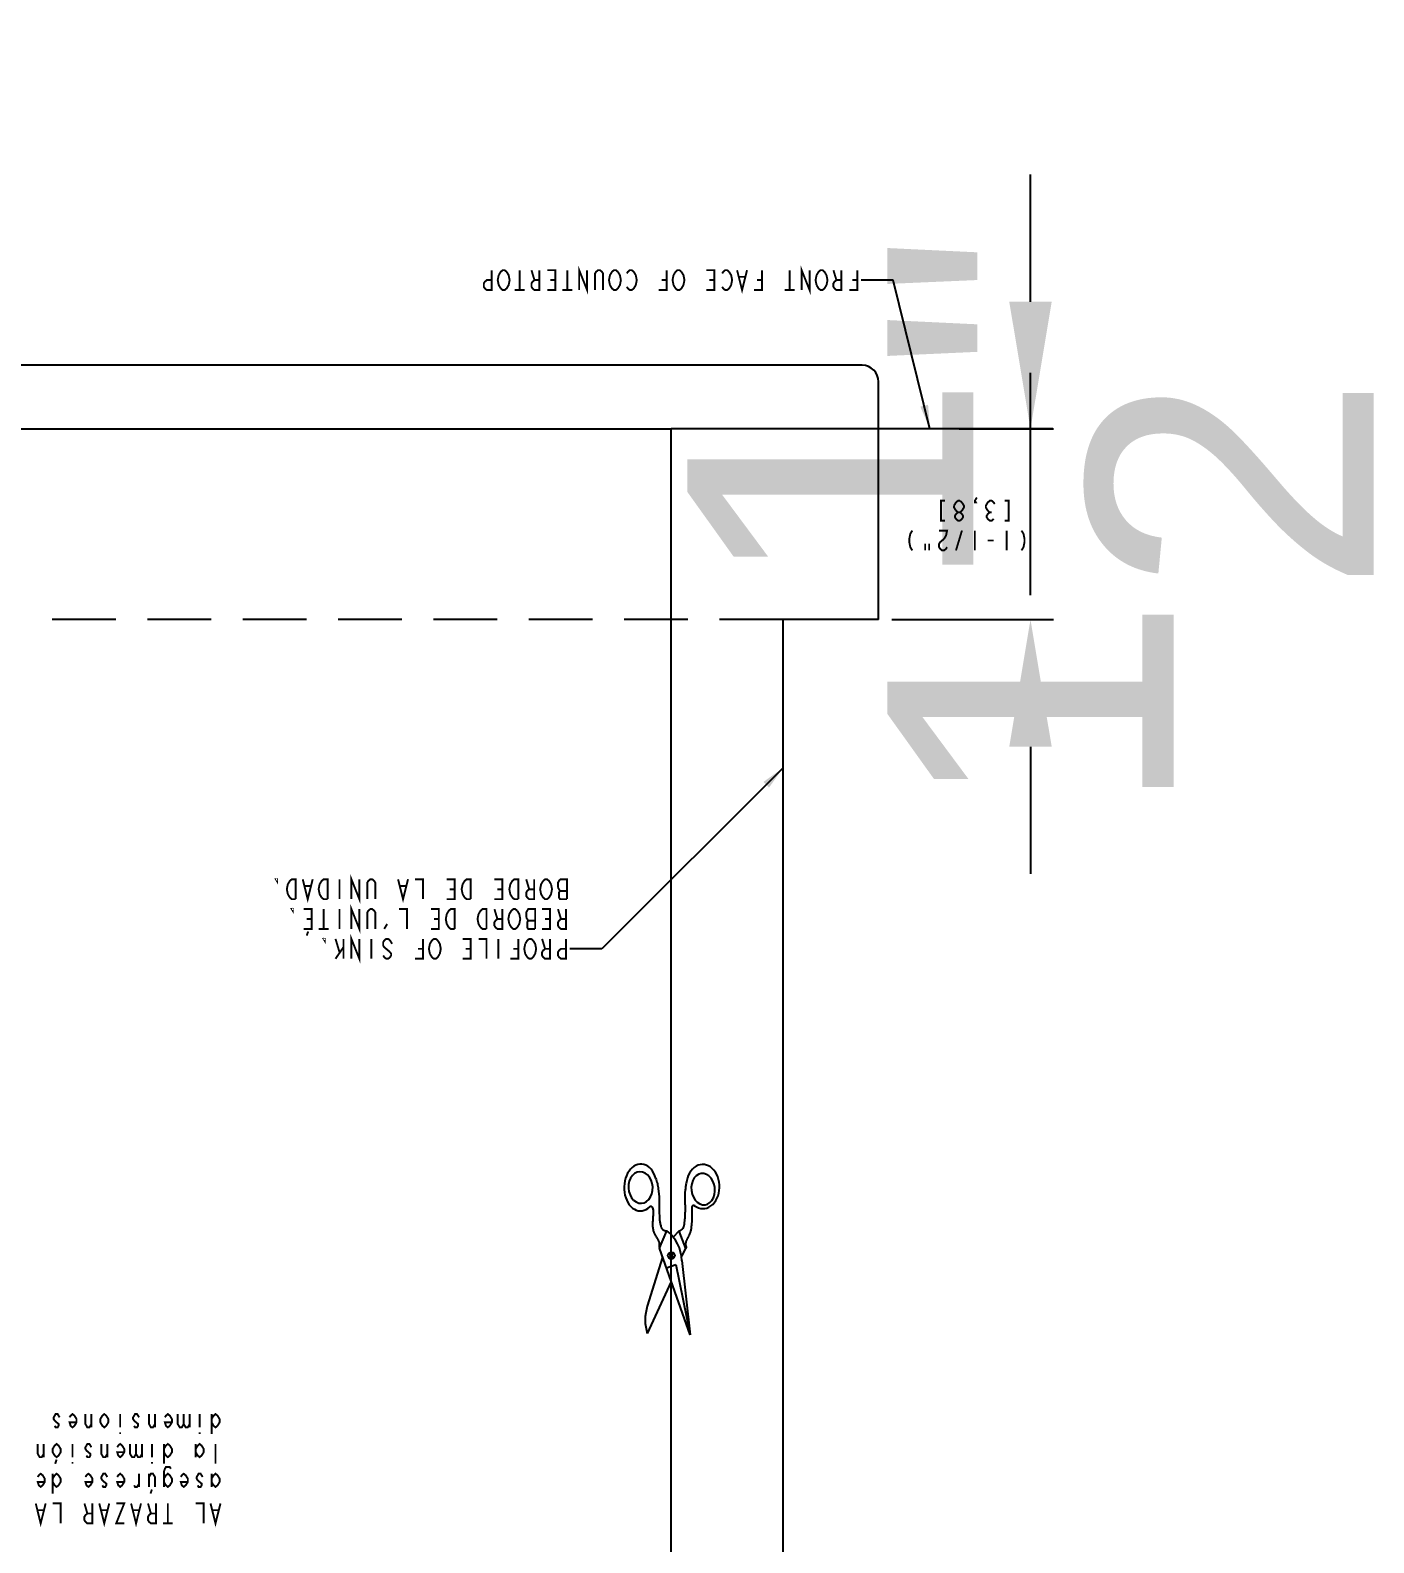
# Model space of a CAD drawing. Extents: x -347 to 953, y -714 to 758.
# Drawn here: x 230.14 to 240.71, y -36.94 to -25.04 of the extents above; entities that cross this region are included whole.
import ezdxf

# ---------------------------------------------------------------- set-up
doc = ezdxf.new("R2010")
doc.units = 0
doc.header["$MEASUREMENT"] = 0
doc.linetypes.add('DASHED', pattern=[0.75, 0.5, -0.25])
doc.layers.get('0').update_dxf_attribs({"linetype": 'CONTINUOUS'})
doc.layers.get('Defpoints').update_dxf_attribs({"linetype": 'CONTINUOUS'})
for name, color, linetype in [('___NOTE', 7, 'CONTINUOUS'), ('___SYMBOL', 7, 'CONTINUOUS'), ('_CURVE', 7, 'CONTINUOUS')]:
    doc.layers.add(name, color=color, linetype=linetype)
doc.styles.get("Standard").update_dxf_attribs({"font": 'arial.ttf'})
doc.dimstyles.get("Standard").update_dxf_attribs({"dimtxt": 2.25, "dimasz": 1, "dimexe": 0.18, "dimexo": 0.0625, "dimgap": 0.09, "dimtad": 0, "dimdec": 4, "dimzin": 0, "dimdsep": 46, "dimlunit": 5, "dimtxsty": 'Standard', "dimcen": 1, "dimclrd": 3, "dimclre": 3, "dimadec": 0, "dimazin": 0, "dimtfac": 1, "dimtdec": 4, "dimtofl": 0, "dimtmove": 0, "dimatfit": 3, "dimfxl": 1, "dimtolj": 1, "dimtzin": 0, "dimarcsym": 0})

# ---------------------------------------------------------------- blocks, each defined once
blk = doc.blocks.new('*D101')
at = {"color": 3, "linetype": 'Continuous', "lineweight": -2, "transparency": 16777216}
for p, q in [((238.01, -27.175), (238.01, -26.175)), ((237.448, -28.175), (238.19, -28.175)), ((236.92, -29.675), (238.19, -29.675)), ((238.01, -30.675), (238.01, -31.675))]:
    blk.add_line(p, q, dxfattribs=at)
at = {"color": 3, "linetype": 'Continuous', "transparency": 16777216}
for points in [[(237.843, -27.175), (238.177, -27.175), (238.01, -28.175)], [(237.843, -30.675), (238.177, -30.675), (238.01, -29.675)]]:
    blk.add_solid(points, dxfattribs=at)
at = {"layer": 'Defpoints', "color": 0, "linetype": 'Continuous', "transparency": 16777216}
for p in [(237.385, -28.175), (238.01, -28.175), (236.858, -29.675)]:
    blk.add_point(p, dxfattribs=at)
at = {"color": 0, "linetype": 'Continuous', "transparency": 16777216, "insert": (238.01, -28.925), "char_height": 2.25, "attachment_point": 5, "rotation": 90}
blk.add_mtext('\\A1;1{\\H1x;\\S1/2;}"', dxfattribs=at)
blk = doc.blocks.new('SYMBOL_0_BL0', base_point=(12.089, 17.042))
at = {"layer": '___SYMBOL', "color": 2, "linetype": 'Continuous', "const_width": 0.015}
for points in [[(9.253, 16.286), (9.292, 16.443), (9.331, 16.286)], [(9.385, 16.443), (9.385, 16.286), (9.448, 16.286)], [(9.628, 16.443), (9.706, 16.443)], [(9.667, 16.443), (9.667, 16.286)], [(9.76, 16.286), (9.76, 16.443), (9.8, 16.443), (9.815, 16.43), (9.823, 16.417), (9.823, 16.391), (9.815, 16.378), (9.8, 16.365), (9.76, 16.365)], [(9.878, 16.286), (9.917, 16.443), (9.956, 16.286)], [(10.01, 16.443), (10.073, 16.443), (10.01, 16.286), (10.073, 16.286)], [(10.128, 16.286), (10.167, 16.443), (10.206, 16.286)], [(10.26, 16.286), (10.26, 16.443), (10.3, 16.443), (10.315, 16.43), (10.323, 16.417), (10.323, 16.391), (10.315, 16.378), (10.3, 16.365), (10.26, 16.365)], [(10.51, 16.443), (10.51, 16.286), (10.573, 16.286)], [(10.628, 16.286), (10.667, 16.443), (10.706, 16.286)], [(9.268, 16.339), (9.315, 16.339)], [(9.8, 16.365), (9.823, 16.286)], [(9.893, 16.339), (9.94, 16.339)], [(10.143, 16.339), (10.19, 16.339)], [(10.3, 16.365), (10.323, 16.286)], [(10.643, 16.339), (10.69, 16.339)], [(9.803, 16.208), (9.792, 16.176)], [(10.573, 16.208), (10.573, 16.052)], [(9.323, 16.091), (9.307, 16.065), (9.292, 16.052), (9.276, 16.065), (9.26, 16.091), (9.26, 16.117), (9.276, 16.143), (9.292, 16.156), (9.307, 16.143), (9.323, 16.117)], [(9.323, 16.156), (9.323, 16.052)], [(9.432, 16.143), (9.425, 16.156), (9.409, 16.156), (9.401, 16.143), (9.401, 16.13), (9.417, 16.117), (9.432, 16.104), (9.44, 16.091), (9.44, 16.078), (9.432, 16.065), (9.425, 16.052), (9.409, 16.052), (9.401, 16.065), (9.393, 16.078)], [(9.565, 16.078), (9.557, 16.065), (9.542, 16.052), (9.526, 16.065), (9.51, 16.091), (9.51, 16.117), (9.526, 16.143), (9.542, 16.156), (9.557, 16.143), (9.565, 16.117), (9.51, 16.117)], [(9.698, 16.091), (9.682, 16.065), (9.667, 16.052), (9.651, 16.065), (9.635, 16.091), (9.635, 16.117), (9.651, 16.143), (9.667, 16.156), (9.682, 16.143), (9.698, 16.117)], [(9.698, 16.156), (9.698, 16.039), (9.69, 16.013), (9.682, 16), (9.651, 16), (9.643, 16.013)], [(9.768, 16.156), (9.768, 16.078), (9.784, 16.052), (9.8, 16.052), (9.815, 16.078)], [(9.815, 16.156), (9.815, 16.052)], [(9.893, 16.052), (9.893, 16.156)], [(9.893, 16.13), (9.909, 16.156), (9.925, 16.156), (9.932, 16.143)], [(10.065, 16.078), (10.057, 16.065), (10.042, 16.052), (10.026, 16.065), (10.01, 16.091), (10.01, 16.117), (10.026, 16.143), (10.042, 16.156), (10.057, 16.143), (10.065, 16.117), (10.01, 16.117)], [(10.182, 16.143), (10.175, 16.156), (10.159, 16.156), (10.151, 16.143), (10.151, 16.13), (10.167, 16.117), (10.182, 16.104), (10.19, 16.091), (10.19, 16.078), (10.182, 16.065), (10.175, 16.052), (10.159, 16.052), (10.151, 16.065), (10.143, 16.078)], [(10.315, 16.078), (10.307, 16.065), (10.292, 16.052), (10.276, 16.065), (10.26, 16.091), (10.26, 16.117), (10.276, 16.143), (10.292, 16.156), (10.307, 16.143), (10.315, 16.117), (10.26, 16.117)], [(10.573, 16.091), (10.557, 16.065), (10.542, 16.052), (10.526, 16.065), (10.51, 16.091), (10.51, 16.117), (10.526, 16.143), (10.542, 16.156), (10.557, 16.143), (10.573, 16.117)], [(10.69, 16.078), (10.682, 16.065), (10.667, 16.052), (10.651, 16.065), (10.635, 16.091), (10.635, 16.117), (10.651, 16.143), (10.667, 16.156), (10.682, 16.143), (10.69, 16.117), (10.635, 16.117)], [(9.292, 15.818), (9.292, 15.974)], [(9.698, 15.974), (9.698, 15.818)], [(9.792, 15.974), (9.792, 15.961)], [(10.417, 15.974), (10.417, 15.961)], [(10.542, 15.941), (10.553, 15.974)], [(9.448, 15.857), (9.432, 15.831), (9.417, 15.818), (9.401, 15.831), (9.385, 15.857), (9.385, 15.883), (9.401, 15.909), (9.417, 15.922), (9.432, 15.909), (9.448, 15.883)], [(9.448, 15.922), (9.448, 15.818)], [(9.698, 15.857), (9.682, 15.831), (9.667, 15.818), (9.651, 15.831), (9.635, 15.857), (9.635, 15.883), (9.651, 15.909), (9.667, 15.922), (9.682, 15.909), (9.698, 15.883)], [(9.792, 15.922), (9.792, 15.818)], [(9.87, 15.922), (9.87, 15.818)], [(9.87, 15.896), (9.885, 15.922), (9.901, 15.922), (9.917, 15.896), (9.917, 15.818)], [(9.917, 15.896), (9.932, 15.922), (9.948, 15.922), (9.964, 15.896), (9.964, 15.818)], [(10.065, 15.844), (10.057, 15.831), (10.042, 15.818), (10.026, 15.831), (10.01, 15.857), (10.01, 15.883), (10.026, 15.909), (10.042, 15.922), (10.057, 15.909), (10.065, 15.883), (10.01, 15.883)], [(10.143, 15.818), (10.143, 15.922)], [(10.143, 15.896), (10.159, 15.922), (10.175, 15.922), (10.19, 15.896), (10.19, 15.818)], [(10.307, 15.909), (10.3, 15.922), (10.284, 15.922), (10.276, 15.909), (10.276, 15.896), (10.292, 15.883), (10.307, 15.87), (10.315, 15.857), (10.315, 15.844), (10.307, 15.831), (10.3, 15.818), (10.284, 15.818), (10.276, 15.831), (10.268, 15.844)], [(10.417, 15.922), (10.417, 15.818)], [(10.573, 15.857), (10.557, 15.831), (10.542, 15.818), (10.526, 15.831), (10.51, 15.857), (10.51, 15.883), (10.526, 15.909), (10.542, 15.922), (10.557, 15.909), (10.573, 15.883), (10.573, 15.857)], [(10.643, 15.818), (10.643, 15.922)], [(10.643, 15.896), (10.659, 15.922), (10.675, 15.922), (10.69, 15.896), (10.69, 15.818)], [(9.323, 15.74), (9.323, 15.583)], [(9.417, 15.74), (9.417, 15.727)], [(10.042, 15.74), (10.042, 15.727)], [(9.323, 15.622), (9.307, 15.596), (9.292, 15.583), (9.276, 15.596), (9.26, 15.622), (9.26, 15.648), (9.276, 15.675), (9.292, 15.688), (9.307, 15.675), (9.323, 15.648)], [(9.417, 15.688), (9.417, 15.583)], [(9.495, 15.688), (9.495, 15.583)], [(9.495, 15.661), (9.51, 15.688), (9.526, 15.688), (9.542, 15.661), (9.542, 15.583)], [(9.542, 15.661), (9.557, 15.688), (9.573, 15.688), (9.589, 15.661), (9.589, 15.583)], [(9.69, 15.609), (9.682, 15.596), (9.667, 15.583), (9.651, 15.596), (9.635, 15.622), (9.635, 15.648), (9.651, 15.675), (9.667, 15.688), (9.682, 15.675), (9.69, 15.648), (9.635, 15.648)], [(9.768, 15.583), (9.768, 15.688)], [(9.768, 15.661), (9.784, 15.688), (9.8, 15.688), (9.815, 15.661), (9.815, 15.583)], [(9.932, 15.675), (9.925, 15.688), (9.909, 15.688), (9.901, 15.675), (9.901, 15.661), (9.917, 15.648), (9.932, 15.635), (9.94, 15.622), (9.94, 15.609), (9.932, 15.596), (9.925, 15.583), (9.909, 15.583), (9.901, 15.596), (9.893, 15.609)], [(10.042, 15.688), (10.042, 15.583)], [(10.198, 15.622), (10.182, 15.596), (10.167, 15.583), (10.151, 15.596), (10.135, 15.622), (10.135, 15.648), (10.151, 15.675), (10.167, 15.688), (10.182, 15.675), (10.198, 15.648), (10.198, 15.622)], [(10.268, 15.583), (10.268, 15.688)], [(10.268, 15.661), (10.284, 15.688), (10.3, 15.688), (10.315, 15.661), (10.315, 15.583)], [(10.44, 15.609), (10.432, 15.596), (10.417, 15.583), (10.401, 15.596), (10.385, 15.622), (10.385, 15.648), (10.401, 15.675), (10.417, 15.688), (10.432, 15.675), (10.44, 15.648), (10.385, 15.648)], [(10.557, 15.675), (10.55, 15.688), (10.534, 15.688), (10.526, 15.675), (10.526, 15.661), (10.542, 15.648), (10.557, 15.635), (10.565, 15.622), (10.565, 15.609), (10.557, 15.596), (10.55, 15.583), (10.534, 15.583), (10.526, 15.596), (10.518, 15.609)]]:
    blk.add_lwpolyline(points, dxfattribs=at)
blk = doc.blocks.new('SYMBOL_24_BL5', base_point=(5.702, 14.288))
at = {"layer": '___SYMBOL', "color": 7, "linetype": 'Continuous'}
for p, q in [((5.672, 14.406), (5.559, 14.96)), ((5.623, 14.376), (5.559, 14.96)), ((5.559, 14.96), (5.799, 14.279)), ((5.708, 14.539), (5.895, 14.95)), ((5.775, 14.349), (5.895, 14.734)), ((5.745, 14.432), (5.672, 14.406)), ((5.594, 14.281), (5.626, 14.342)), ((5.647, 14.145), (5.594, 14.281)), ((5.699, 14.31), (5.697, 14.361)), ((5.714, 14.362), (5.715, 14.311)), ((5.799, 14.279), (5.742, 14.141)), ((5.647, 14.145), (5.691, 14.191))]:
    blk.add_line(p, q, dxfattribs=at)
for points in [[(5.546, 13.956), (5.546, 13.971), (5.546, 13.986), (5.546, 13.997), (5.546, 14.008), (5.545, 14.019), (5.545, 14.029), (5.545, 14.04), (5.545, 14.051), (5.546, 14.062), (5.546, 14.073), (5.547, 14.084), (5.547, 14.094), (5.548, 14.1), (5.549, 14.106), (5.549, 14.112), (5.55, 14.119), (5.551, 14.125), (5.552, 14.131), (5.554, 14.137), (5.555, 14.143), (5.557, 14.148), (5.559, 14.154), (5.561, 14.16), (5.563, 14.166), (5.566, 14.172), (5.567, 14.176), (5.568, 14.179), (5.57, 14.182), (5.572, 14.185), (5.573, 14.188), (5.575, 14.192), (5.577, 14.195), (5.578, 14.198), (5.58, 14.201), (5.581, 14.204), (5.583, 14.207), (5.585, 14.211), (5.586, 14.214), (5.587, 14.217), (5.589, 14.22), (5.59, 14.223), (5.591, 14.226), (5.592, 14.229), (5.593, 14.233), (5.593, 14.236), (5.594, 14.239), (5.594, 14.242), (5.594, 14.245), (5.594, 14.248), (5.594, 14.251), (5.594, 14.254), (5.593, 14.257), (5.592, 14.26), (5.592, 14.262), (5.591, 14.263), (5.591, 14.265), (5.59, 14.266), (5.59, 14.268), (5.59, 14.27), (5.59, 14.271), (5.59, 14.273), (5.59, 14.274), (5.59, 14.276), (5.591, 14.277), (5.592, 14.279), (5.593, 14.28), (5.594, 14.281)], [(5.851, 13.962), (5.851, 13.97), (5.85, 13.978), (5.85, 13.986), (5.85, 13.995), (5.85, 14.004), (5.85, 14.012), (5.85, 14.021), (5.851, 14.03), (5.851, 14.039), (5.851, 14.047), (5.852, 14.053), (5.852, 14.059), (5.852, 14.064), (5.853, 14.07), (5.853, 14.076), (5.853, 14.081), (5.853, 14.087), (5.853, 14.092), (5.853, 14.098), (5.853, 14.104), (5.853, 14.109), (5.852, 14.115), (5.852, 14.12), (5.851, 14.126), (5.85, 14.131), (5.849, 14.136), (5.848, 14.142), (5.846, 14.147), (5.844, 14.152), (5.843, 14.157), (5.841, 14.161), (5.838, 14.166), (5.836, 14.171), (5.834, 14.175), (5.831, 14.18), (5.828, 14.184), (5.826, 14.188), (5.823, 14.193), (5.82, 14.197), (5.818, 14.201), (5.816, 14.204), (5.814, 14.207), (5.812, 14.21), (5.81, 14.213), (5.809, 14.217), (5.807, 14.22), (5.806, 14.223), (5.804, 14.227), (5.804, 14.23), (5.803, 14.234), (5.802, 14.237), (5.802, 14.24), (5.802, 14.244), (5.801, 14.247), (5.801, 14.251), (5.801, 14.254), (5.801, 14.259), (5.801, 14.263), (5.801, 14.267), (5.8, 14.271), (5.8, 14.275), (5.799, 14.279)], [(5.589, 13.768), (5.591, 13.776), (5.592, 13.785), (5.594, 13.793), (5.595, 13.802), (5.596, 13.81), (5.597, 13.819), (5.598, 13.828), (5.599, 13.837), (5.599, 13.845), (5.599, 13.854), (5.6, 13.863), (5.6, 13.872), (5.6, 13.88), (5.599, 13.893), (5.599, 13.905), (5.599, 13.917), (5.599, 13.929), (5.598, 13.941), (5.598, 13.953), (5.598, 13.965), (5.598, 13.977), (5.598, 13.989), (5.599, 14.002), (5.599, 14.015), (5.6, 14.028), (5.601, 14.041), (5.602, 14.054), (5.603, 14.068), (5.604, 14.072), (5.604, 14.076), (5.604, 14.08), (5.605, 14.084), (5.605, 14.088), (5.606, 14.092), (5.607, 14.096), (5.607, 14.1), (5.608, 14.104), (5.61, 14.107), (5.611, 14.111), (5.613, 14.115), (5.614, 14.118), (5.616, 14.122), (5.618, 14.125), (5.621, 14.127), (5.623, 14.13), (5.626, 14.133), (5.628, 14.135), (5.631, 14.137), (5.634, 14.139), (5.637, 14.141), (5.641, 14.143), (5.644, 14.144), (5.647, 14.145)], [(5.828, 13.729), (5.825, 13.739), (5.822, 13.749), (5.819, 13.76), (5.816, 13.77), (5.814, 13.781), (5.812, 13.791), (5.81, 13.802), (5.809, 13.813), (5.807, 13.824), (5.806, 13.834), (5.805, 13.845), (5.804, 13.856), (5.803, 13.867), (5.803, 13.878), (5.802, 13.889), (5.802, 13.899), (5.801, 13.91), (5.801, 13.921), (5.801, 13.932), (5.801, 13.943), (5.801, 13.959), (5.801, 13.975), (5.801, 13.991), (5.801, 14.006), (5.8, 14.022), (5.8, 14.03), (5.8, 14.037), (5.799, 14.044), (5.799, 14.052), (5.798, 14.059), (5.797, 14.066), (5.796, 14.073), (5.795, 14.081), (5.794, 14.088), (5.792, 14.095), (5.79, 14.102), (5.788, 14.109), (5.787, 14.112), (5.785, 14.115), (5.784, 14.118), (5.783, 14.121), (5.781, 14.123), (5.779, 14.126), (5.777, 14.128), (5.775, 14.131), (5.772, 14.133), (5.77, 14.134), (5.767, 14.136), (5.764, 14.137), (5.761, 14.139), (5.758, 14.14), (5.755, 14.14), (5.751, 14.141), (5.748, 14.141), (5.745, 14.141), (5.742, 14.141)], [(5.523, 13.944), (5.507, 13.954), (5.492, 13.961), (5.475, 13.965), (5.459, 13.967), (5.442, 13.966), (5.426, 13.962), (5.41, 13.955), (5.395, 13.946), (5.381, 13.934), (5.368, 13.92), (5.357, 13.904), (5.347, 13.886), (5.339, 13.867), (5.333, 13.846), (5.329, 13.825), (5.327, 13.803), (5.328, 13.781), (5.33, 13.759), (5.334, 13.738), (5.341, 13.717), (5.349, 13.698), (5.359, 13.68), (5.371, 13.665), (5.384, 13.651), (5.398, 13.639), (5.414, 13.63), (5.43, 13.624), (5.446, 13.62), (5.463, 13.62), (5.479, 13.622), (5.496, 13.626), (5.511, 13.634), (5.526, 13.644), (5.54, 13.656), (5.552, 13.671), (5.563, 13.687), (5.573, 13.706), (5.58, 13.725), (5.585, 13.746), (5.589, 13.768)], [(5.471, 13.691), (5.491, 13.696), (5.51, 13.708), (5.526, 13.725), (5.538, 13.746), (5.546, 13.771), (5.55, 13.798), (5.548, 13.825), (5.543, 13.852), (5.533, 13.877), (5.519, 13.899), (5.502, 13.917), (5.483, 13.929), (5.462, 13.936), (5.441, 13.937), (5.421, 13.931), (5.403, 13.919), (5.387, 13.903), (5.375, 13.881), (5.367, 13.857), (5.363, 13.83), (5.364, 13.802), (5.37, 13.776), (5.38, 13.75), (5.394, 13.728), (5.411, 13.71), (5.43, 13.698), (5.451, 13.691), (5.471, 13.691)], [(5.828, 13.729), (5.835, 13.709), (5.844, 13.69), (5.854, 13.673), (5.865, 13.657), (5.878, 13.644), (5.892, 13.633), (5.907, 13.625), (5.922, 13.62), (5.938, 13.617), (5.954, 13.617), (5.97, 13.619), (5.985, 13.625), (6, 13.633), (6.014, 13.644), (6.027, 13.657), (6.039, 13.672), (6.05, 13.689), (6.059, 13.708), (6.066, 13.728), (6.071, 13.749), (6.075, 13.771), (6.077, 13.794), (6.077, 13.816), (6.075, 13.839), (6.071, 13.86), (6.065, 13.881), (6.057, 13.901), (6.048, 13.919), (6.037, 13.936), (6.025, 13.95), (6.012, 13.962), (5.997, 13.972), (5.982, 13.979), (5.967, 13.984), (5.951, 13.985), (5.935, 13.984), (5.92, 13.98), (5.904, 13.974), (5.89, 13.965), (5.876, 13.953)], [(5.954, 13.677), (5.975, 13.681), (5.995, 13.691), (6.012, 13.707), (6.027, 13.728), (6.037, 13.751), (6.043, 13.778), (6.044, 13.806), (6.04, 13.833), (6.031, 13.859), (6.019, 13.882), (6.003, 13.901), (5.984, 13.914), (5.963, 13.923), (5.942, 13.925), (5.921, 13.921), (5.901, 13.91), (5.883, 13.895), (5.869, 13.874), (5.859, 13.85), (5.853, 13.824), (5.852, 13.796), (5.856, 13.769), (5.864, 13.743), (5.877, 13.72), (5.893, 13.701), (5.912, 13.687), (5.933, 13.679), (5.954, 13.677)]]:
    blk.add_lwpolyline(points, dxfattribs=at)
blk.add_circle((5.706, 14.336), 0.0268, dxfattribs=at)
for centre, radius, start, end in [((5.551, 14.842), 0.361, 342.6406, 17.3594), ((5.936, 14.386), 0.313, 181.806, 231.7527), ((5.531, 13.956), 0.0146, 233.3109, 359.4467), ((5.866, 13.964), 0.0146, 185.3134, 314.0675)]:
    blk.add_arc(centre, radius, start, end, dxfattribs=at)

msp = doc.modelspace()

# ---------------------------------------------------------------- linework, layer by layer
at = {"linetype": 'Continuous'}
msp.add_line((202.944854, -28.174526), (235.184854, -28.174526), dxfattribs=at)
at = {"color": 2, "linetype": 'Continuous', "const_width": 0.015}
for points in [[(237.338131, -28.740386), (237.306881, -28.740386), (237.306881, -28.896636), (237.338131, -28.896636)], [(237.408443, -28.779449), (237.424068, -28.753407), (237.439693, -28.740386), (237.455318, -28.740386)], [(237.424068, -28.818511), (237.408443, -28.79247), (237.408443, -28.779449)], [(237.470943, -28.753407), (237.486568, -28.779449), (237.486568, -28.79247), (237.478756, -28.80549), (237.470943, -28.818511), (237.455318, -28.831532), (237.439693, -28.831532), (237.424068, -28.818511)], [(237.455318, -28.740386), (237.470943, -28.753407)], [(237.572506, -28.740386), (237.580318, -28.753407), (237.572506, -28.753407), (237.572506, -28.740386), (237.588131, -28.714344)], [(237.674068, -28.818511), (237.658443, -28.79247), (237.658443, -28.779449), (237.666256, -28.766428), (237.674068, -28.753407), (237.689693, -28.740386), (237.705318, -28.740386), (237.720943, -28.753407), (237.728756, -28.766428)], [(237.806881, -28.896636), (237.838131, -28.896636), (237.838131, -28.740386), (237.806881, -28.740386)], [(237.455318, -28.831532), (237.470943, -28.844552), (237.478756, -28.857573), (237.478756, -28.870594), (237.470943, -28.883615), (237.455318, -28.896636), (237.439693, -28.896636), (237.424068, -28.883615), (237.416256, -28.870594), (237.416256, -28.857573), (237.424068, -28.844552), (237.439693, -28.831532)], [(237.720943, -28.883615), (237.705318, -28.896636), (237.689693, -28.896636), (237.674068, -28.883615), (237.666256, -28.870594), (237.666256, -28.857573), (237.674068, -28.844552), (237.689693, -28.831532), (237.674068, -28.818511)], [(237.705318, -28.831532), (237.689693, -28.831532)], [(237.080318, -29.131011), (237.064693, -29.104969), (237.056881, -29.065907), (237.056881, -29.039865), (237.064693, -29.000803), (237.080318, -28.974761)], [(237.330318, -29.039865), (237.345943, -29.013824), (237.353756, -28.974761), (237.291256, -28.974761)], [(237.470943, -28.974761), (237.424068, -29.131011)], [(237.572506, -29.131011), (237.572506, -28.974761)], [(237.822506, -29.131011), (237.822506, -28.974761)], [(237.939693, -29.131011), (237.955318, -29.104969), (237.963131, -29.065907), (237.963131, -29.039865), (237.955318, -29.000803), (237.939693, -28.974761)], [(237.181881, -29.131011), (237.181881, -29.078928)], [(237.213131, -29.131011), (237.213131, -29.078928)], [(237.353756, -29.104969), (237.345943, -29.11799), (237.330318, -29.131011), (237.314693, -29.131011), (237.299068, -29.11799), (237.291256, -29.104969), (237.291256, -29.078928), (237.299068, -29.065907), (237.330318, -29.039865)], [(237.720943, -29.052886), (237.674068, -29.052886)]]:
    msp.add_lwpolyline(points, dxfattribs=at)
at = {"layer": '___NOTE', "color": 2, "linetype": 'Continuous'}
for p, q in [((236.928902, -27.005093), (236.678902, -27.005093)), ((237.219241, -28.174526), (236.928902, -27.005093)), ((236.064854, -30.840759), (234.637445, -32.264226)), ((234.637445, -32.264226), (234.387445, -32.264226))]:
    msp.add_line(p, q, dxfattribs=at)
at = {"layer": '___NOTE', "color": 2, "linetype": 'Continuous', "const_width": 0.015}
for points in [[(233.772652, -26.926968), (233.772652, -27.083218), (233.733589, -27.083218), (233.717964, -27.070198), (233.710152, -27.057177), (233.710152, -27.031135), (233.717964, -27.018114), (233.733589, -27.005093), (233.772652, -27.005093)], [(233.842964, -27.070198), (233.82734, -27.044156), (233.819527, -27.005093), (233.82734, -26.966031)], [(233.82734, -26.966031), (233.842964, -26.939989), (233.858589, -26.926968), (233.874214, -26.926968), (233.889839, -26.939989)], [(233.889839, -26.939989), (233.905464, -26.966031), (233.913277, -27.005093), (233.905464, -27.044156), (233.897652, -27.057177), (233.889839, -27.070198), (233.874214, -27.083218), (233.858589, -27.083218), (233.842964, -27.070198)], [(233.991402, -27.083218), (233.991402, -26.926968)], [(234.10859, -27.005093), (234.085152, -26.926968)], [(234.147651, -26.926968), (234.147651, -27.083218), (234.10859, -27.083218), (234.092964, -27.070198), (234.085152, -27.057177), (234.085152, -27.031135), (234.092964, -27.018114), (234.10859, -27.005093), (234.147651, -27.005093)], [(234.210152, -26.926968), (234.272652, -26.926968), (234.272652, -27.083218), (234.210152, -27.083218)], [(234.272652, -27.005093), (234.233589, -27.005093)], [(234.366402, -27.083218), (234.366402, -26.926968)], [(234.522652, -26.926968), (234.522652, -27.083218), (234.460152, -26.926968), (234.460152, -27.083218)], [(234.585152, -27.083218), (234.585152, -26.95301), (234.592964, -26.939989), (234.608589, -26.926968), (234.624215, -26.926968), (234.639839, -26.939989), (234.647652, -26.95301), (234.647652, -27.083218)], [(234.702339, -27.044156), (234.694527, -27.005093), (234.702339, -26.966031), (234.710152, -26.95301)], [(234.764839, -26.939989), (234.780464, -26.966031), (234.788277, -27.005093), (234.780464, -27.044156), (234.772652, -27.057177), (234.764839, -27.070198), (234.749214, -27.083218), (234.733589, -27.083218), (234.717964, -27.070198), (234.702339, -27.044156)], [(234.710152, -26.95301), (234.717964, -26.939989), (234.733589, -26.926968), (234.749214, -26.926968), (234.764839, -26.939989)], [(234.835151, -26.95301), (234.842964, -26.939989), (234.85859, -26.926968), (234.874214, -26.926968), (234.889839, -26.939989), (234.905464, -26.966031)], [(234.905464, -26.966031), (234.913277, -27.005093), (234.905464, -27.044156), (234.897652, -27.057177), (234.889839, -27.070198), (234.874214, -27.083218), (234.85859, -27.083218), (234.842964, -27.070198), (234.835151, -27.057177)], [(235.147652, -26.926968), (235.147652, -27.083218), (235.085152, -27.083218)], [(235.147652, -27.005093), (235.108589, -27.005093)], [(235.217964, -27.070198), (235.20234, -27.044156), (235.194527, -27.005093), (235.20234, -26.966031)], [(235.20234, -26.966031), (235.217964, -26.939989), (235.233589, -26.926968), (235.249214, -26.926968), (235.264839, -26.939989)], [(235.264839, -26.939989), (235.280464, -26.966031), (235.288277, -27.005093), (235.280464, -27.044156), (235.272652, -27.057177), (235.264839, -27.070198), (235.249214, -27.083218), (235.233589, -27.083218), (235.217964, -27.070198)], [(235.460152, -26.926968), (235.522652, -26.926968), (235.522652, -27.083218), (235.460152, -27.083218)], [(235.522652, -27.005093), (235.483589, -27.005093)], [(235.585152, -26.95301), (235.592964, -26.939989), (235.608589, -26.926968), (235.624214, -26.926968), (235.639839, -26.939989)], [(235.639839, -26.939989), (235.655464, -26.966031), (235.663277, -27.005093), (235.655464, -27.044156), (235.647652, -27.057177), (235.639839, -27.070198), (235.624214, -27.083218), (235.608589, -27.083218), (235.592964, -27.070198), (235.585152, -27.057177)], [(235.780464, -26.926968), (235.741402, -27.083218), (235.702339, -26.926968)], [(235.764839, -26.979051), (235.717964, -26.979051)], [(235.897652, -26.926968), (235.897652, -27.083218), (235.835152, -27.083218)], [(235.897652, -27.005093), (235.858589, -27.005093)], [(236.116402, -27.083218), (236.116402, -26.926968)], [(236.272652, -26.926968), (236.272652, -27.083218), (236.210152, -26.926968), (236.210152, -27.083218)], [(236.327339, -27.044156), (236.319527, -27.005093), (236.327339, -26.966031), (236.335152, -26.95301)], [(236.405464, -26.966031), (236.413277, -27.005093), (236.405464, -27.044156), (236.397652, -27.057177), (236.389839, -27.070198), (236.374214, -27.083218), (236.358589, -27.083218), (236.342964, -27.070198), (236.327339, -27.044156)], [(236.335152, -26.95301), (236.342964, -26.939989), (236.358589, -26.926968), (236.374214, -26.926968), (236.389839, -26.939989), (236.405464, -26.966031)], [(236.483589, -27.005093), (236.460152, -26.926968)], [(236.522652, -26.926968), (236.522652, -27.083218), (236.483589, -27.083218), (236.467964, -27.070198), (236.460152, -27.057177), (236.460152, -27.031135), (236.467964, -27.018114), (236.483589, -27.005093), (236.522652, -27.005093)], [(236.647652, -26.926968), (236.647652, -27.083218), (236.585152, -27.083218)], [(236.647652, -27.005093), (236.608589, -27.005093)], [(234.030464, -27.083218), (233.952339, -27.083218)], [(234.405464, -27.083218), (234.327339, -27.083218)], [(236.155464, -27.083218), (236.077339, -27.083218)], [(232.074944, -31.71735), (232.082757, -31.71735), (232.082757, -31.730371), (232.074944, -31.71735)], [(232.168695, -31.834538), (232.160882, -31.795476), (232.168695, -31.756413), (232.176507, -31.743392), (232.18432, -31.730371), (232.199944, -31.71735), (232.231195, -31.71735), (232.231195, -31.873601)], [(232.364007, -31.71735), (232.324945, -31.873601), (232.285882, -31.71735)], [(232.43432, -31.86058), (232.418694, -31.834538), (232.410882, -31.795476), (232.418694, -31.756413), (232.426507, -31.743392), (232.43432, -31.730371), (232.449945, -31.71735), (232.481194, -31.71735), (232.481194, -31.873601)], [(232.574945, -31.873601), (232.574945, -31.71735)], [(232.731195, -31.71735), (232.731195, -31.873601), (232.668695, -31.71735), (232.668695, -31.873601)], [(232.793695, -31.873601), (232.793695, -31.743392), (232.801507, -31.730371), (232.817132, -31.71735), (232.832757, -31.71735), (232.848382, -31.730371), (232.856195, -31.743392), (232.856195, -31.873601)], [(233.114007, -31.71735), (233.074945, -31.873601), (233.035882, -31.71735)], [(233.231194, -31.873601), (233.231194, -31.71735), (233.168694, -31.71735)], [(233.418695, -31.71735), (233.481195, -31.71735), (233.481195, -31.873601), (233.418695, -31.873601)], [(233.543695, -31.834538), (233.535882, -31.795476), (233.543695, -31.756413), (233.551507, -31.743392), (233.55932, -31.730371), (233.574944, -31.71735), (233.606195, -31.71735), (233.606195, -31.873601)], [(233.793694, -31.71735), (233.856194, -31.71735), (233.856194, -31.873601), (233.793694, -31.873601)], [(233.93432, -31.86058), (233.918694, -31.834538), (233.910882, -31.795476), (233.918694, -31.756413), (233.926507, -31.743392), (233.93432, -31.730371), (233.949945, -31.71735), (233.981195, -31.71735), (233.981195, -31.873601)], [(234.067132, -31.795476), (234.043695, -31.71735)], [(234.106195, -31.71735), (234.106195, -31.873601), (234.067132, -31.873601), (234.051507, -31.86058), (234.043695, -31.847559), (234.043695, -31.821517), (234.051507, -31.808497), (234.067132, -31.795476), (234.106195, -31.795476)], [(234.176507, -31.86058), (234.160882, -31.834538), (234.15307, -31.795476), (234.160882, -31.756413), (234.176507, -31.730371)], [(234.176507, -31.730371), (234.192132, -31.71735), (234.207757, -31.71735), (234.223382, -31.730371), (234.239007, -31.756413)], [(234.239007, -31.756413), (234.24682, -31.795476), (234.239007, -31.834538), (234.231195, -31.847559), (234.223382, -31.86058), (234.207757, -31.873601), (234.192132, -31.873601), (234.176507, -31.86058)], [(234.309319, -31.71735), (234.293695, -31.743392), (234.293695, -31.782455)], [(234.364007, -31.873601), (234.364007, -31.71735), (234.309319, -31.71735)], [(232.231195, -31.873601), (232.199944, -31.873601), (232.18432, -31.86058), (232.168695, -31.834538)], [(232.348382, -31.769434), (232.301507, -31.769434)], [(232.481194, -31.873601), (232.449945, -31.873601), (232.43432, -31.86058)], [(233.098382, -31.769434), (233.051507, -31.769434)], [(233.481195, -31.795476), (233.442132, -31.795476)], [(233.606195, -31.873601), (233.574944, -31.873601), (233.55932, -31.86058), (233.543695, -31.834538)], [(233.856194, -31.795476), (233.817132, -31.795476)], [(233.981195, -31.873601), (233.949945, -31.873601), (233.93432, -31.86058)], [(234.293695, -31.782455), (234.309319, -31.808497), (234.301507, -31.821517), (234.301507, -31.86058), (234.309319, -31.873601), (234.364007, -31.873601)], [(234.364007, -31.808497), (234.309319, -31.808497)], [(232.199944, -31.951726), (232.207757, -31.951726), (232.207757, -31.964747), (232.199944, -31.951726)], [(232.293695, -31.951726), (232.356195, -31.951726), (232.356195, -32.107975), (232.293695, -32.107975)], [(232.449945, -32.107975), (232.449945, -31.951726)], [(232.574945, -32.107975), (232.574945, -31.951726)], [(232.731195, -31.951726), (232.731195, -32.107975), (232.668695, -31.951726), (232.668695, -32.107975)], [(232.793695, -32.107975), (232.793695, -31.977768), (232.801507, -31.964747), (232.817132, -31.951726), (232.832757, -31.951726), (232.848382, -31.964747), (232.856195, -31.977768), (232.856195, -32.107975)], [(233.106194, -32.107975), (233.106194, -31.951726), (233.043695, -31.951726)], [(233.293695, -31.951726), (233.356195, -31.951726), (233.356195, -32.107975), (233.293695, -32.107975)], [(233.418695, -32.068913), (233.410882, -32.02985), (233.418695, -31.990789), (233.426507, -31.977768), (233.43432, -31.964747), (233.449944, -31.951726), (233.481195, -31.951726), (233.481195, -32.107975)], [(233.684319, -32.094954), (233.668695, -32.068913), (233.660882, -32.02985), (233.668695, -31.990789)], [(233.668695, -31.990789), (233.684319, -31.964747), (233.699945, -31.951726), (233.731195, -31.951726), (233.731195, -32.107975)], [(233.856194, -31.951726), (233.856194, -32.107975), (233.817132, -32.107975), (233.801507, -32.094954), (233.793694, -32.081934), (233.793694, -32.055892), (233.801507, -32.042871), (233.817132, -32.02985), (233.856194, -32.02985)], [(233.817132, -32.02985), (233.793694, -31.951726)], [(233.910882, -32.068913), (233.90307, -32.02985), (233.910882, -31.990789), (233.918694, -31.977768)], [(233.973382, -31.964747), (233.989007, -31.990789), (233.99682, -32.02985), (233.989007, -32.068913), (233.981195, -32.081934), (233.973382, -32.094954), (233.957757, -32.107975), (233.942132, -32.107975), (233.926507, -32.094954), (233.910882, -32.068913)], [(233.918694, -31.977768), (233.926507, -31.964747), (233.942132, -31.951726), (233.957757, -31.951726), (233.973382, -31.964747)], [(234.114007, -32.107975), (234.114007, -31.951726), (234.05932, -31.951726), (234.051507, -31.964747), (234.043695, -31.977768), (234.043695, -32.016829)], [(234.168695, -31.951726), (234.231195, -31.951726), (234.231195, -32.107975), (234.168695, -32.107975)], [(234.317132, -32.02985), (234.293695, -31.951726)], [(234.356195, -31.951726), (234.356195, -32.107975), (234.317132, -32.107975), (234.301507, -32.094954), (234.293695, -32.081934), (234.293695, -32.055892), (234.301507, -32.042871), (234.317132, -32.02985), (234.356195, -32.02985)], [(232.356195, -32.02985), (232.317132, -32.02985)], [(232.489007, -32.107975), (232.410882, -32.107975)], [(232.949945, -32.068913), (232.926507, -32.107975)], [(233.356195, -32.02985), (233.317132, -32.02985)], [(233.481195, -32.107975), (233.449944, -32.107975), (233.43432, -32.094954), (233.418695, -32.068913)], [(233.731195, -32.107975), (233.699945, -32.107975), (233.684319, -32.094954)], [(234.043695, -32.016829), (234.05932, -32.042871), (234.051507, -32.055892), (234.051507, -32.094954), (234.05932, -32.107975), (234.114007, -32.107975)], [(234.114007, -32.042871), (234.05932, -32.042871)], [(234.231195, -32.02985), (234.192132, -32.02985)], [(232.317132, -32.160059), (232.328851, -32.127507)], [(232.449945, -32.186101), (232.457757, -32.186101), (232.457757, -32.199121), (232.449945, -32.186101)], [(232.574945, -32.290268), (232.543694, -32.186101)], [(232.606195, -32.342351), (232.606195, -32.186101)], [(232.731195, -32.186101), (232.731195, -32.342351), (232.668695, -32.186101), (232.668695, -32.342351)], [(232.824944, -32.342351), (232.824944, -32.186101)], [(232.973382, -32.290268), (232.926507, -32.251205), (232.918695, -32.238184), (232.918695, -32.212142), (232.926507, -32.199121), (232.942132, -32.186101), (232.957757, -32.186101), (232.973382, -32.199121), (232.989007, -32.225163)], [(233.231194, -32.186101), (233.231194, -32.342351), (233.168694, -32.342351)], [(233.285882, -32.303288), (233.278069, -32.264226), (233.285882, -32.225163), (233.293695, -32.212142)], [(233.293695, -32.212142), (233.301507, -32.199121), (233.317132, -32.186101), (233.332757, -32.186101), (233.348382, -32.199121)], [(233.348382, -32.199121), (233.364007, -32.225163), (233.37182, -32.264226), (233.364007, -32.303288)], [(233.543695, -32.186101), (233.606195, -32.186101), (233.606195, -32.342351), (233.543695, -32.342351)], [(233.731195, -32.342351), (233.731195, -32.186101), (233.668695, -32.186101)], [(233.824945, -32.342351), (233.824945, -32.186101)], [(233.981195, -32.186101), (233.981195, -32.342351), (233.918694, -32.342351)], [(234.051507, -32.32933), (234.035882, -32.303288), (234.028069, -32.264226), (234.035882, -32.225163)], [(234.035882, -32.225163), (234.051507, -32.199121), (234.067132, -32.186101), (234.082757, -32.186101), (234.098382, -32.199121)], [(234.098382, -32.199121), (234.114007, -32.225163), (234.12182, -32.264226), (234.114007, -32.303288)], [(234.192132, -32.264226), (234.168695, -32.186101)], [(234.231195, -32.186101), (234.231195, -32.342351), (234.192132, -32.342351), (234.176507, -32.32933), (234.168695, -32.316309), (234.168695, -32.290268), (234.176507, -32.277247), (234.192132, -32.264226), (234.231195, -32.264226)], [(234.356195, -32.186101), (234.356195, -32.342351), (234.317132, -32.342351), (234.301507, -32.32933), (234.293695, -32.316309), (234.293695, -32.290268), (234.301507, -32.277247), (234.317132, -32.264226), (234.356195, -32.264226)], [(232.606195, -32.251205), (232.543694, -32.342351)], [(232.918695, -32.316309), (232.926507, -32.32933), (232.942132, -32.342351), (232.957757, -32.342351), (232.973382, -32.32933), (232.981195, -32.316309), (232.981195, -32.303288), (232.973382, -32.290268)], [(233.231194, -32.264226), (233.192132, -32.264226)], [(233.364007, -32.303288), (233.348382, -32.32933), (233.332757, -32.342351), (233.317132, -32.342351), (233.301507, -32.32933), (233.285882, -32.303288)], [(233.606195, -32.264226), (233.567132, -32.264226)], [(233.981195, -32.264226), (233.942132, -32.264226)], [(234.114007, -32.303288), (234.098382, -32.32933), (234.082757, -32.342351), (234.067132, -32.342351), (234.051507, -32.32933)]]:
    msp.add_lwpolyline(points, dxfattribs=at)
at = {"layer": '___NOTE', "color": 2, "linetype": 'Continuous'}
for points in [[(237.143732, -28.000081), (237.219241, -28.174526), (237.20439, -27.985021)], [(235.954155, -30.995286), (236.064854, -30.840759), (235.910022, -30.95103)]]:
    msp.add_solid(points, dxfattribs=at)
at = {"layer": '_CURVE', "color": 8}
for p, q in [((236.684854, -27.674526), (201.444854, -27.674526)), ((236.814854, -29.674526), (236.814854, -27.804526)), ((236.064854, -48.664526), (236.064854, -29.674526)), ((236.814854, -29.674526), (236.064854, -29.674526))]:
    msp.add_line(p, q, dxfattribs=at)
at = {"layer": '_CURVE', "color": 7, "linetype": 'Continuous'}
for p in [(235.184854, -47.284526), (238.184854, -28.174526)]:
    msp.add_line(p, (235.184854, -28.174526), dxfattribs=at)
at = {"layer": '_CURVE', "color": 8, "linetype": 'DASHED'}
msp.add_line((236.064854, -29.674526), (202.064854, -29.674526), dxfattribs=at)
at = {"layer": '_CURVE', "color": 8}
msp.add_arc((236.684854, -27.804526), 0.13, 0, 90, dxfattribs=at)

# ---------------------------------------------------------------- block references
at = {"layer": '___SYMBOL', "color": 2, "linetype": 'Continuous', "rotation": 180}
for name, p in [('SYMBOL_24_BL5', (235.18922, -34.628584)), ('SYMBOL_0_BL0', (228.802732, -37.382119))]:
    msp.add_blockref(name, p, dxfattribs=at)

# ---------------------------------------------------------------- dimensions: what is measured, and where the dimension line sits
at = {"color": 2, "linetype": 'Continuous'}
dim = msp.add_linear_dim(base=(238.010006, -28.174526), p1=(236.857534, -29.674526), p2=(237.385006, -28.174526), angle=90, dimstyle='Standard', override={"dimpost": '"'}, dxfattribs=at)
dim.commit()
dim.dimension.update_dxf_attribs({"geometry": '*D101', "text_midpoint": (238.010006, -28.924526), "dimtype": 160})

doc.saveas('drawing.dxf')
